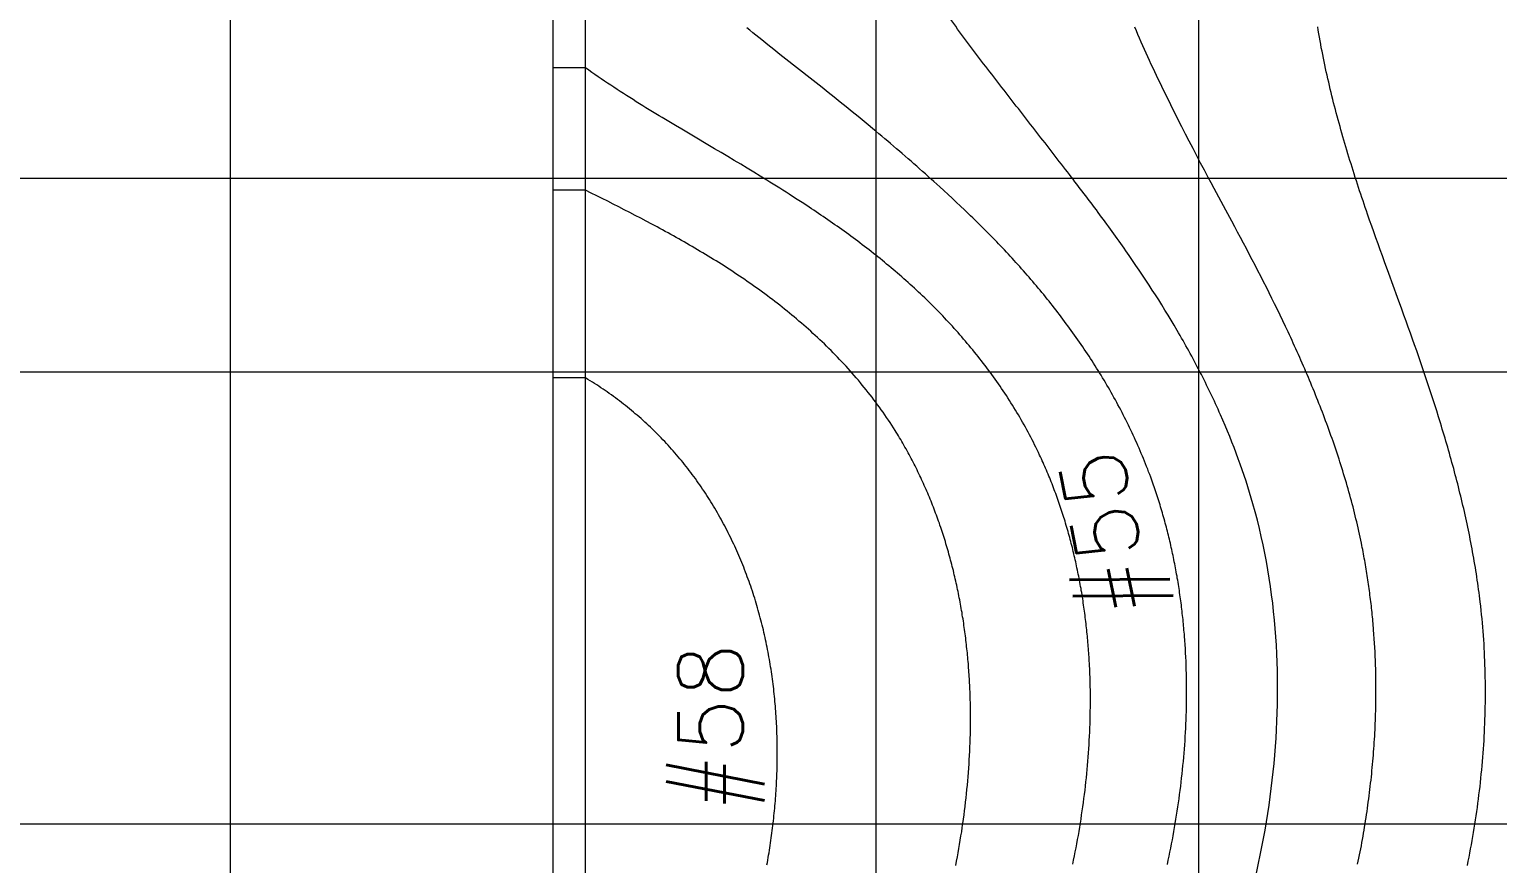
# Model space of a CAD drawing. Extents: x 11249 to 82946, y 15238 to 34763.
# Drawn here: x 57622 to 59896, y 27060 to 28352 of the extents above; entities that cross this region are included whole.
import ezdxf

# ---------------------------------------------------------------- set-up
doc = ezdxf.new("R2010")
doc.units = 0
doc.header["$LTSCALE"] = 250
doc.layers.add('00_Text', color=7, linetype='CONTINUOUS')
doc.layers.add('03_Lines_Frames1', color=7, linetype='CONTINUOUS', lineweight=15)
doc.layers.add('03_Lines_Grid', color=253, linetype='CONTINUOUS', lineweight=15)
doc.layers.add('Make2D$Annotation$S0CO1', color=1, linetype='CONTINUOUS', true_color=0xff0000)
doc.styles.add('ROMANS', font='romans', dxfattribs={"height": 100})

# ---------------------------------------------------------------- blocks, each defined once
blk = doc.blocks.new('*U5')
at = {"layer": '03_Lines_Grid'}
blk.add_line((0, -4367.6), (0, 3840), dxfattribs=at)
blk = doc.blocks.new('*U6')
at = {"layer": 'Make2D$Annotation$S0CO1', "color": 0, "linetype": 'ByBlock', "lineweight": -2, "transparency": 16777216}
for p in [(0, 0), (500, 0)]:
    blk.add_blockref('*U5', p, dxfattribs=at)
blk = doc.blocks.new('*U7')
at = {"layer": '03_Lines_Grid'}
blk.add_line((0, -4367.6), (0, 3840), dxfattribs=at)
blk = doc.blocks.new('*U8')
at = {"layer": 'Make2D$Annotation$S0CO1', "color": 0, "linetype": 'ByBlock', "lineweight": -2, "transparency": 16777216}
for p in [(0, 0), (500, 0), (1000, 0)]:
    blk.add_blockref('*U7', p, dxfattribs=at)

msp = doc.modelspace()

# ---------------------------------------------------------------- linework, layer by layer
at = {"layer": '03_Lines_Frames1', "color": 2}
for p, q in [((58483.8, 28102.6), (58483.8, 32708)), ((58483.8, 25636.9), (58483.8, 28102.6))]:
    msp.add_line(p, q, dxfattribs=at)
at = {"layer": '03_Lines_Frames1'}
for p, q in [((58483.8, 28102.6), (58433.8, 28102.6)), ((58483.8, 27811.9), (58433.8, 27811.9))]:
    msp.add_line(p, q, dxfattribs=at)
at = {"layer": '03_Lines_Frames1', "color": 2}
msp.add_lwpolyline([(59384.9, 27058.6), (59386.3, 27065), (59387.6, 27071.3), (59388.9, 27077.6), (59390.1, 27083.9), (59391.4, 27090.3), (59392.6, 27096.6), (59393.8, 27102.9), (59394.9, 27109.3), (59396, 27115.7), (59397.1, 27122), (59398.2, 27128.4), (59399.2, 27134.8), (59400.2, 27141.1), (59401.2, 27147.5), (59402.1, 27153.9), (59403, 27160.3), (59403.9, 27166.7), (59404.7, 27173.1), (59405.5, 27179.5), (59406.3, 27185.9), (59407, 27192.3), (59407.7, 27198.8), (59408.4, 27205.2), (59409, 27211.6), (59409.7, 27218), (59410.2, 27224.5), (59410.8, 27230.9), (59411.3, 27237.3), (59411.8, 27243.7), (59412.2, 27250.2), (59412.6, 27256.6), (59413, 27263.1), (59413.3, 27269.6), (59413.6, 27276), (59413.9, 27282.5), (59414.1, 27289), (59414.3, 27295.4), (59414.5, 27301.9), (59414.6, 27308.4), (59414.7, 27314.9), (59414.7, 27321.3), (59414.7, 27327.8), (59414.7, 27334.3), (59414.6, 27340.8), (59414.5, 27347.3), (59414.4, 27353.7), (59414.2, 27360.2), (59414, 27366.7), (59413.8, 27373.2), (59413.5, 27379.6), (59413.1, 27386.1), (59412.8, 27392.6), (59412.4, 27399), (59411.9, 27405.5), (59411.4, 27411.9), (59411.2, 27415.2), (59410.9, 27418.4), (59410.6, 27421.6), (59410.3, 27424.8), (59410, 27428.1), (59409.7, 27431.3), (59409.4, 27434.5), (59409.1, 27437.7), (59408.7, 27440.9), (59408.4, 27444.2), (59408, 27447.4), (59407.7, 27450.6), (59407.3, 27453.8), (59406.9, 27457), (59406.5, 27460.2), (59406.1, 27463.5), (59405.7, 27466.7), (59405.2, 27469.9), (59404.8, 27473.1), (59404.3, 27476.3), (59403.9, 27479.5), (59403.4, 27482.7), (59402.9, 27485.9), (59402.4, 27489.1), (59401.9, 27492.3), (59401.4, 27495.5), (59400.9, 27498.7), (59400.3, 27501.9), (59399.8, 27505.1), (59399.2, 27508.3), (59398.6, 27511.5), (59398, 27514.7), (59397.5, 27517.8), (59396.9, 27521), (59396.2, 27524.2), (59395.6, 27527.4), (59395, 27530.6), (59394.3, 27533.7), (59393.7, 27536.9), (59393, 27540.1), (59392.3, 27543.2), (59391.6, 27546.4), (59390.9, 27549.6), (59390.2, 27552.7), (59389.5, 27555.9), (59388.7, 27559), (59388, 27562.2), (59387.2, 27565.4), (59386.5, 27568.5), (59385.7, 27571.6), (59384.9, 27574.8), (59384.1, 27577.9), (59383.3, 27581.1), (59382.4, 27584.2), (59381.6, 27587.3), (59380.7, 27590.4), (59379.9, 27593.6), (59379, 27596.7), (59378.1, 27599.8), (59377.2, 27602.9), (59376.3, 27606), (59375.4, 27609.1), (59374.4, 27612.2), (59373.5, 27615.3), (59372.5, 27618.4), (59371.6, 27621.5), (59370.6, 27624.6), (59369.6, 27627.7), (59368.6, 27630.8), (59367.6, 27633.9), (59366.6, 27636.9), (59365.5, 27640), (59364.5, 27643.1), (59363.4, 27646.1), (59362.3, 27649.2), (59361.2, 27652.2), (59360.1, 27655.3), (59359, 27658.3), (59357.5, 27662.4), (59355.9, 27666.5), (59354.4, 27670.7), (59352.8, 27674.7), (59351.2, 27678.8), (59349.5, 27682.9), (59347.9, 27687), (59346.2, 27691), (59344.5, 27695.1), (59342.8, 27699.1), (59341, 27703.1), (59339.3, 27707.2), (59337.5, 27711.2), (59335.7, 27715.2), (59333.9, 27719.2), (59332, 27723.2), (59330.2, 27727.1), (59328.3, 27731.1), (59326.4, 27735.1), (59324.5, 27739), (59322.5, 27743), (59320.6, 27746.9), (59318.6, 27750.8), (59316.6, 27754.7), (59314.6, 27758.6), (59312.6, 27762.5), (59310.5, 27766.4), (59308.4, 27770.3), (59306.4, 27774.1), (59304.3, 27778), (59302.1, 27781.8), (59300, 27785.7), (59297.8, 27789.5), (59295.7, 27793.3), (59293.5, 27797.1), (59291.3, 27800.9), (59289, 27804.7), (59286.8, 27808.5), (59284.5, 27812.2), (59282.3, 27816), (59280, 27819.7), (59277.7, 27823.5), (59275.3, 27827.2), (59273, 27830.9), (59270.7, 27834.6), (59268.3, 27838.3), (59265.9, 27842), (59263.5, 27845.7), (59261.1, 27849.3), (59258.6, 27853), (59256.2, 27856.6), (59253.7, 27860.3), (59251.3, 27863.9), (59248.8, 27867.5), (59246.3, 27871.1), (59243.7, 27874.7), (59241.2, 27878.3), (59238.7, 27881.9), (59236.1, 27885.4), (59233.5, 27889), (59230.9, 27892.5), (59228.3, 27896), (59225.7, 27899.6), (59223.1, 27903.1), (59220.4, 27906.6), (59217.8, 27910.1), (59215.1, 27913.5), (59212.4, 27917), (59209.7, 27920.5), (59207, 27923.9), (59204.3, 27927.3), (59201.6, 27930.8), (59198.8, 27934.2), (59196.1, 27937.6), (59193.3, 27941), (59190.5, 27944.4), (59187.8, 27947.8), (59184.9, 27951.1), (59182.1, 27954.5), (59179.3, 27957.8), (59176.5, 27961.2), (59173.6, 27964.5), (59170.8, 27967.8), (59167.9, 27971.1), (59165, 27974.4), (59162.1, 27977.7), (59159.2, 27981), (59156.3, 27984.3), (59153.4, 27987.5), (59150.4, 27990.8), (59147.5, 27994), (59144.5, 27997.2), (59141.5, 28000.5), (59138.6, 28003.7), (59135.6, 28006.9), (59132.6, 28010.1), (59129.6, 28013.3), (59126.5, 28016.4), (59123.5, 28019.6), (59120.5, 28022.8), (59117.4, 28025.9), (59114.4, 28029.1), (59111.3, 28032.2), (59108.2, 28035.3), (59105.2, 28038.4), (59102.1, 28041.5), (59099, 28044.6), (59095.9, 28047.7), (59092.8, 28050.8), (59089.6, 28053.9), (59086.5, 28056.9), (59083.4, 28060), (59080.2, 28063.1), (59077, 28066.1), (59073.9, 28069.1), (59070.7, 28072.2), (59064.4, 28078.2), (59058, 28084.2), (59051.6, 28090.1), (59045.2, 28096.1), (59038.7, 28102), (59032.2, 28107.9), (59027.8, 28112), (59023.4, 28116), (59019, 28119.9), (59014.5, 28123.9), (59010.1, 28127.9), (59005.7, 28131.8), (59001.2, 28135.8), (58996.8, 28139.7), (58992.3, 28143.6), (58987.8, 28147.6), (58983.3, 28151.5), (58978.8, 28155.4), (58974.3, 28159.3), (58969.8, 28163.2), (58965.3, 28167), (58960.7, 28170.9), (58956.2, 28174.8), (58951.7, 28178.6), (58947.1, 28182.5), (58942.6, 28186.3), (58938, 28190.1), (58933.4, 28194), (58928.9, 28197.8), (58924.3, 28201.6), (58915.1, 28209.2), (58905.9, 28216.7), (58896.6, 28224.2), (58887.4, 28231.7), (58878.1, 28239.2), (58868.8, 28246.7), (58859.5, 28254.1), (58850.2, 28261.5), (58840.9, 28268.9), (58831.5, 28276.3), (58794.1, 28305.7), (58784.7, 28313.1), (58775.4, 28320.5), (58766.1, 28327.9), (58756.8, 28335.4), (58752.1, 28339.1), (58747.5, 28342.8), (58742.9, 28346.6), (58738.2, 28350.3), (58733.6, 28354.1)], dxfattribs=at)
at = {"layer": '03_Lines_Frames1'}
for points in [[(59679.6, 27058.9), (59680.6, 27063.7), (59681.6, 27068.4), (59682.5, 27073.2), (59683.5, 27078), (59684.4, 27082.8), (59685.3, 27087.6), (59686.2, 27092.4), (59687, 27097.2), (59687.9, 27102.1), (59688.7, 27106.9), (59689.5, 27111.7), (59690.3, 27116.5), (59691.1, 27121.3), (59691.9, 27126.2), (59692.6, 27131), (59693.4, 27135.8), (59694.1, 27140.6), (59694.8, 27145.5), (59695.5, 27150.3), (59696.1, 27155.2), (59696.8, 27160), (59697.4, 27164.8), (59698, 27169.7), (59698.6, 27174.5), (59699.2, 27179.4), (59699.7, 27184.3), (59700.3, 27189.1), (59700.8, 27194), (59701.3, 27198.8), (59701.8, 27203.7), (59702.3, 27208.5), (59702.7, 27213.4), (59703.2, 27218.3), (59703.6, 27223.2), (59704, 27228), (59704.3, 27232.9), (59704.7, 27237.8), (59705, 27242.6), (59705.4, 27247.5), (59705.7, 27252.4), (59706, 27257.3), (59706.2, 27262.1), (59706.5, 27267), (59706.7, 27271.9), (59706.9, 27276.8), (59707.1, 27281.7), (59707.3, 27286.6), (59707.4, 27291.4), (59707.6, 27296.3), (59707.7, 27301.2), (59707.8, 27306.1), (59707.9, 27311), (59707.9, 27315.9), (59708, 27320.7), (59708, 27325.6), (59708, 27330.5), (59708, 27335.4), (59707.9, 27340.3), (59707.8, 27347.1), (59707.7, 27353.9), (59707.5, 27360.7), (59707.3, 27367.5), (59707.1, 27374.2), (59706.8, 27381), (59706.5, 27387.8), (59706.1, 27394.6), (59705.7, 27401.4), (59705.3, 27408.1), (59704.8, 27414.9), (59704.3, 27421.7), (59704, 27425.1), (59703.8, 27428.4), (59703.5, 27431.8), (59703.2, 27435.2), (59702.9, 27438.6), (59702.5, 27442), (59702.2, 27445.3), (59701.9, 27448.7), (59701.5, 27452.1), (59701.1, 27455.5), (59700.8, 27458.8), (59700.4, 27462.2), (59700, 27465.6), (59699.6, 27469), (59699.2, 27472.3), (59698.7, 27475.7), (59698.3, 27479.1), (59697.9, 27482.4), (59697.4, 27485.8), (59696.9, 27489.1), (59696.5, 27492.5), (59696, 27495.9), (59695.5, 27499.2), (59695, 27502.6), (59694.5, 27505.9), (59693.9, 27509.3), (59693.4, 27512.6), (59692.8, 27516), (59692.3, 27519.3), (59691.7, 27522.7), (59691.1, 27526), (59690.5, 27529.4), (59689.9, 27532.7), (59689.3, 27536.1), (59688.7, 27539.4), (59688.1, 27542.7), (59687.4, 27546.1), (59686.8, 27549.4), (59686.1, 27552.7), (59685.4, 27556.1), (59684.5, 27560.8), (59683.5, 27565.5), (59682.4, 27570.2), (59681.4, 27574.9), (59680.3, 27579.6), (59679.3, 27584.3), (59678.2, 27589), (59677, 27593.7), (59675.9, 27598.4), (59674.7, 27603.1), (59673.6, 27607.7), (59672.4, 27612.4), (59671.1, 27617.1), (59669.9, 27621.7), (59668.6, 27626.4), (59667.4, 27631), (59666.1, 27635.7), (59664.8, 27640.3), (59663.4, 27645), (59662.1, 27649.6), (59660.7, 27654.2), (59659.3, 27658.8), (59657.9, 27663.5), (59656.5, 27668.1), (59655.1, 27672.7), (59653.6, 27677.3), (59652.2, 27681.9), (59650.7, 27686.4), (59649.2, 27691), (59647.7, 27695.6), (59646.2, 27700.2), (59644.6, 27704.7), (59643, 27709.3), (59641.5, 27713.8), (59639.9, 27718.4), (59638.3, 27722.9), (59636.7, 27727.5), (59635, 27732), (59633.4, 27736.5), (59631.7, 27741.1), (59630, 27745.6), (59628.3, 27750.1), (59626.6, 27754.6), (59624.9, 27759.1), (59623.2, 27763.6), (59621.4, 27768.1), (59619.7, 27772.6), (59617.9, 27777.1), (59616.1, 27781.5), (59614.3, 27786), (59612.5, 27790.5), (59610.7, 27794.9), (59608.8, 27799.4), (59607, 27803.8), (59605.1, 27808.3), (59603.3, 27812.7), (59601.4, 27817.2), (59599.5, 27821.6), (59597.6, 27826), (59595.7, 27830.4), (59593.7, 27834.9), (59591.8, 27839.3), (59589.8, 27843.7), (59587.9, 27848.1), (59585.9, 27852.5), (59583.9, 27856.9), (59581.9, 27861.3), (59579.9, 27865.6), (59577.9, 27870), (59575.9, 27874.4), (59573.9, 27878.7), (59571.9, 27883.1), (59567.8, 27891.8), (59563.6, 27900.5), (59559.5, 27909.2), (59555.3, 27917.8), (59551, 27926.5), (59546.8, 27935.1), (59542.5, 27943.7), (59538.2, 27952.3), (59533.8, 27960.9), (59529.4, 27969.5), (59525, 27978), (59520.6, 27986.6), (59516.2, 27995.1), (59511.7, 28003.7), (59507.2, 28012.2), (59502.8, 28020.7), (59498.2, 28029.2), (59493.7, 28037.7), (59489.2, 28046.2), (59484.7, 28054.7), (59475.6, 28071.6), (59457.3, 28105.5), (59452.8, 28114), (59448.3, 28122.5), (59442.3, 28133.6), (59436.4, 28144.8), (59430.5, 28156), (59424.6, 28167.2), (59418.8, 28178.5), (59413, 28189.7), (59407.2, 28201), (59404.4, 28206.6), (59401.5, 28212.2), (59398.7, 28217.8), (59395.8, 28223.5), (59393, 28229.1), (59390.2, 28234.8), (59387.4, 28240.5), (59384.6, 28246.1), (59381.8, 28251.8), (59379, 28257.5), (59376.2, 28263.2), (59373.5, 28268.9), (59370.8, 28274.7), (59368, 28280.4), (59365.3, 28286.1), (59362.7, 28291.8), (59360, 28297.5), (59357.4, 28303.3), (59354.7, 28309), (59352.1, 28314.7), (59349.5, 28320.5), (59346.9, 28326.3), (59344.4, 28332.1), (59341.8, 28337.9), (59339.3, 28343.7), (59336.8, 28349.5), (59334.3, 28355.4)], [(59849.5, 27057), (59850.8, 27063.4), (59852.1, 27069.8), (59853.3, 27076.2), (59854.5, 27082.6), (59855.7, 27089), (59856.9, 27095.4), (59858, 27101.8), (59859.1, 27108.2), (59860.1, 27114.6), (59861.2, 27121.1), (59862.2, 27127.5), (59863.1, 27133.9), (59864.1, 27140.4), (59865, 27146.8), (59865.9, 27153.3), (59866.7, 27159.7), (59867.5, 27166.2), (59868.3, 27172.6), (59869.1, 27179.1), (59869.8, 27185.6), (59870.5, 27192.1), (59871.1, 27198.5), (59871.8, 27205), (59872.4, 27211.5), (59872.9, 27218), (59873.5, 27224.5), (59874, 27231), (59874.4, 27237.4), (59874.9, 27243.9), (59875.3, 27250.4), (59875.6, 27256.9), (59876, 27263.4), (59876.3, 27270), (59876.6, 27276.5), (59876.8, 27283), (59877, 27289.5), (59877.2, 27296), (59877.3, 27302.5), (59877.4, 27309), (59877.5, 27315.5), (59877.5, 27322), (59877.5, 27328.5), (59877.5, 27335.1), (59877.4, 27341.6), (59877.3, 27348.1), (59877.2, 27354.6), (59877, 27361.1), (59876.8, 27367.6), (59876.6, 27374.1), (59876.3, 27380.6), (59876, 27387.1), (59875.6, 27393.6), (59875.3, 27400.1), (59874.8, 27406.6), (59874.4, 27413.1), (59873.9, 27419.6), (59873.4, 27426.1), (59872.8, 27432.6), (59872.2, 27439), (59871.6, 27445.5), (59870.9, 27452), (59870.2, 27458.5), (59869.4, 27465), (59868.9, 27469.8), (59868.3, 27474.7), (59867.6, 27479.6), (59867, 27484.4), (59866.3, 27489.3), (59865.6, 27494.1), (59864.9, 27499), (59864.2, 27503.8), (59863.5, 27508.7), (59862.7, 27513.5), (59861.9, 27518.4), (59861.1, 27523.2), (59860.3, 27528), (59859.5, 27532.9), (59858.6, 27537.7), (59857.7, 27542.5), (59856.9, 27547.4), (59856, 27552.2), (59855, 27557), (59854.1, 27561.8), (59853.1, 27566.6), (59852.2, 27571.4), (59851.2, 27576.2), (59850.2, 27581), (59849.2, 27585.8), (59848.1, 27590.6), (59847.1, 27595.4), (59846, 27600.2), (59844.9, 27605), (59843.8, 27609.7), (59842.7, 27614.5), (59841.6, 27619.3), (59840.4, 27624.1), (59839.3, 27628.8), (59838.1, 27633.6), (59836.9, 27638.3), (59835.8, 27643.1), (59834.5, 27647.8), (59833.3, 27652.6), (59832.1, 27657.3), (59830.8, 27662.1), (59829.6, 27666.8), (59828.3, 27671.5), (59827, 27676.3), (59825.7, 27681), (59824.4, 27685.7), (59823.1, 27690.5), (59821.8, 27695.2), (59820.4, 27699.9), (59819.1, 27704.6), (59817.7, 27709.3), (59816.3, 27714), (59815, 27718.7), (59813.6, 27723.4), (59812.2, 27728.1), (59810.7, 27732.8), (59809.3, 27737.5), (59807.9, 27742.2), (59805, 27751.5), (59802.1, 27760.9), (59799.1, 27770.2), (59796.1, 27779.6), (59793, 27788.9), (59790, 27798.2), (59786.9, 27807.5), (59783.8, 27816.7), (59780.6, 27826), (59777.5, 27835.3), (59774.3, 27844.5), (59771, 27853.8), (59767.8, 27863), (59764.5, 27872.2), (59761.3, 27881.5), (59758, 27890.7), (59754.7, 27899.9), (59751.3, 27909.1), (59748, 27918.3), (59741.3, 27936.7), (59727.9, 27973.5), (59721.2, 27991.9), (59717.9, 28001.1), (59714.5, 28010.3), (59711.2, 28019.5), (59707.9, 28028.8), (59704.6, 28038), (59701.4, 28047.2), (59698.1, 28056.4), (59694.9, 28065.7), (59693.1, 28070.8), (59691.4, 28076), (59689.6, 28081.1), (59687.9, 28086.3), (59686.1, 28091.4), (59684.4, 28096.6), (59682.7, 28101.8), (59681, 28107), (59679.3, 28112.2), (59677.6, 28117.4), (59675.9, 28122.6), (59674.2, 28127.8), (59672.6, 28133.1), (59670.9, 28138.3), (59669.3, 28143.5), (59667.7, 28148.8), (59666.1, 28154), (59664.5, 28159.2), (59662.9, 28164.5), (59661.3, 28169.7), (59659.8, 28175), (59658.3, 28180.2), (59656.7, 28185.5), (59655.2, 28190.8), (59653.7, 28196), (59652.3, 28201.3), (59650.8, 28206.5), (59649.4, 28211.8), (59647.9, 28217.1), (59646.5, 28222.3), (59645.2, 28227.6), (59643.8, 28232.8), (59642.4, 28238.1), (59641.1, 28243.4), (59639.8, 28248.7), (59638.5, 28254), (59637.2, 28259.3), (59635.9, 28264.6), (59634.7, 28270), (59633.4, 28275.3), (59632.2, 28280.6), (59631, 28286), (59629.9, 28291.3), (59628.7, 28296.7), (59627.6, 28302), (59626.5, 28307.4), (59625.4, 28312.7), (59624.4, 28318.1), (59623.3, 28323.4), (59622.3, 28328.8), (59621.3, 28334.2), (59620.4, 28339.6), (59619.4, 28345), (59618.5, 28350.3), (59617.7, 28355.7)], [(59238.4, 27059.1), (59239.7, 27065.4), (59241, 27071.7), (59242.3, 27078), (59243.5, 27084.4), (59244.7, 27090.7), (59245.8, 27097), (59247, 27103.4), (59248.1, 27109.7), (59249.1, 27116.1), (59250.2, 27122.4), (59251.2, 27128.8), (59252.1, 27135.2), (59253.1, 27141.6), (59254, 27148), (59254.9, 27154.3), (59255.7, 27160.7), (59256.5, 27167.1), (59257.3, 27173.5), (59258, 27179.9), (59258.7, 27186.4), (59259.4, 27192.8), (59260.1, 27199.2), (59260.7, 27205.6), (59261.3, 27212), (59261.8, 27218.5), (59262.3, 27224.9), (59262.8, 27231.3), (59263.2, 27237.8), (59263.6, 27244.2), (59264, 27250.6), (59264.3, 27257.1), (59264.6, 27263.5), (59264.9, 27269.9), (59265.1, 27276.4), (59265.3, 27282.8), (59265.4, 27289.3), (59265.5, 27295.7), (59265.6, 27302.2), (59265.7, 27308.7), (59265.7, 27315.1), (59265.6, 27321.6), (59265.6, 27328.1), (59265.4, 27334.6), (59265.3, 27341), (59265.1, 27347.5), (59264.9, 27354), (59264.6, 27360.4), (59264.3, 27366.9), (59264.1, 27370.2), (59263.9, 27373.4), (59263.7, 27376.6), (59263.5, 27379.8), (59263.3, 27383.1), (59263.1, 27386.3), (59262.9, 27389.5), (59262.6, 27392.8), (59262.4, 27396), (59262.1, 27399.2), (59261.9, 27402.5), (59261.6, 27405.7), (59261.3, 27408.9), (59261, 27412.1), (59260.7, 27415.4), (59260.3, 27418.6), (59260, 27421.8), (59259.7, 27425), (59259.3, 27428.2), (59258.9, 27431.4), (59258.6, 27434.7), (59258.2, 27437.9), (59257.8, 27441.1), (59257.4, 27444.3), (59257, 27447.5), (59256.5, 27450.7), (59256.1, 27453.9), (59255.6, 27457.1), (59255.2, 27460.3), (59254.7, 27463.5), (59254.2, 27466.7), (59253.7, 27469.9), (59253.2, 27473.1), (59252.7, 27476.3), (59252.2, 27479.5), (59251.6, 27482.7), (59251.1, 27485.9), (59250.5, 27489.1), (59249.9, 27492.3), (59249.4, 27495.5), (59248.8, 27498.6), (59248.1, 27501.8), (59247.5, 27505), (59246.9, 27508.2), (59246.3, 27511.4), (59245.6, 27514.5), (59244.9, 27517.7), (59244.3, 27520.9), (59243.6, 27524), (59242.9, 27527.2), (59242.2, 27530.4), (59241.4, 27533.5), (59240.7, 27536.7), (59240, 27539.8), (59239.2, 27543), (59238.4, 27546.1), (59237.7, 27549.3), (59236.9, 27552.4), (59236.1, 27555.5), (59235.2, 27558.7), (59234.4, 27561.8), (59233.6, 27564.9), (59232.7, 27568.1), (59231.9, 27571.2), (59231, 27574.3), (59230.1, 27577.4), (59229.2, 27580.5), (59228.3, 27583.6), (59227.3, 27586.8), (59226.4, 27589.9), (59225.5, 27593), (59224.5, 27596), (59223.5, 27599.1), (59222.5, 27602.2), (59221.5, 27605.3), (59220.5, 27608.4), (59219.5, 27611.5), (59218.5, 27614.5), (59217.4, 27617.6), (59216.3, 27620.7), (59215.3, 27623.7), (59214.2, 27626.8), (59213.1, 27629.8), (59212, 27632.9), (59210.8, 27635.9), (59209.7, 27638.9), (59208.6, 27642), (59207.4, 27645), (59206.2, 27648), (59205, 27651), (59203.8, 27654), (59202.6, 27657), (59201.4, 27660), (59200.1, 27663), (59198.9, 27666), (59197.6, 27669), (59196.3, 27672), (59195, 27674.9), (59193.7, 27677.9), (59192.4, 27680.9), (59191.1, 27683.8), (59189.7, 27686.8), (59188.4, 27689.7), (59187, 27692.6), (59185.1, 27696.6), (59183.2, 27700.6), (59181.3, 27704.5), (59179.3, 27708.5), (59177.4, 27712.4), (59175.4, 27716.3), (59173.3, 27720.2), (59171.3, 27724.1), (59169.2, 27728), (59167.1, 27731.8), (59165, 27735.7), (59162.9, 27739.5), (59160.7, 27743.3), (59158.5, 27747.2), (59156.3, 27751), (59154.1, 27754.7), (59151.8, 27758.5), (59149.5, 27762.3), (59147.3, 27766), (59144.9, 27769.8), (59142.6, 27773.5), (59140.2, 27777.2), (59137.9, 27780.9), (59135.5, 27784.6), (59133.1, 27788.2), (59130.6, 27791.9), (59128.2, 27795.5), (59125.7, 27799.2), (59123.2, 27802.8), (59120.7, 27806.4), (59118.1, 27810), (59115.6, 27813.5), (59113, 27817.1), (59110.4, 27820.7), (59107.8, 27824.2), (59105.2, 27827.7), (59102.5, 27831.2), (59099.8, 27834.7), (59097.2, 27838.2), (59094.5, 27841.6), (59091.7, 27845.1), (59089, 27848.5), (59086.2, 27851.9), (59083.5, 27855.4), (59080.7, 27858.7), (59077.9, 27862.1), (59075, 27865.5), (59072.2, 27868.8), (59069.3, 27872.2), (59066.5, 27875.5), (59063.6, 27878.8), (59060.7, 27882.1), (59057.8, 27885.4), (59054.8, 27888.6), (59051.9, 27891.9), (59048.9, 27895.1), (59045.9, 27898.4), (59042.9, 27901.6), (59039.9, 27904.8), (59036.9, 27907.9), (59033.8, 27911.1), (59030.8, 27914.3), (59027.7, 27917.4), (59024.6, 27920.5), (59021.5, 27923.6), (59018.4, 27926.7), (59015.2, 27929.8), (59012.1, 27932.9), (59009, 27935.9), (59005.8, 27939), (59002.6, 27942), (58999.4, 27945), (58996.2, 27948), (58993, 27950.9), (58989.8, 27953.9), (58986.5, 27956.8), (58983.3, 27959.8), (58980, 27962.7), (58976.8, 27965.6), (58973.5, 27968.5), (58970.2, 27971.4), (58966.9, 27974.2), (58963.5, 27977.1), (58960.2, 27979.9), (58956.9, 27982.7), (58953.5, 27985.6), (58950.1, 27988.4), (58946.8, 27991.1), (58943.4, 27993.9), (58940, 27996.7), (58936.5, 27999.4), (58933.1, 28002.2), (58929.7, 28004.9), (58926.2, 28007.6), (58922.8, 28010.3), (58919.3, 28013), (58915.8, 28015.7), (58912.3, 28018.3), (58908.8, 28021), (58905.3, 28023.6), (58901.8, 28026.2), (58898.3, 28028.8), (58894.8, 28031.4), (58891.3, 28034), (58887.7, 28036.6), (58884.2, 28039.2), (58880.6, 28041.7), (58877.1, 28044.3), (58873.5, 28046.8), (58869.9, 28049.3), (58866.3, 28051.8), (58862.7, 28054.3), (58859.1, 28056.8), (58855.5, 28059.3), (58851.9, 28061.8), (58848.2, 28064.2), (58844.6, 28066.7), (58841, 28069.1), (58837.3, 28071.6), (58833.7, 28074), (58826.4, 28078.8), (58819, 28083.6), (58811.7, 28088.4), (58804.3, 28093.1), (58799.3, 28096.3), (58794.3, 28099.5), (58789.3, 28102.6), (58784.4, 28105.8), (58779.4, 28108.9), (58774.4, 28112), (58769.4, 28115.1), (58764.4, 28118.2), (58759.4, 28121.3), (58754.4, 28124.4), (58744.4, 28130.5), (58734.3, 28136.7), (58724.1, 28142.8), (58714, 28148.9), (58703.9, 28154.9), (58693.8, 28160.9), (58683.6, 28167), (58643.1, 28191), (58632.9, 28197), (58622.8, 28203), (58612.6, 28209), (58602.5, 28215.1), (58597.5, 28218.1), (58592.4, 28221.2), (58587.4, 28224.3), (58582.4, 28227.3), (58577.3, 28230.4), (58572.3, 28233.5), (58567.3, 28236.6), (58562.3, 28239.8), (58557.3, 28242.9), (58552.3, 28246.1), (58547.3, 28249.2), (58542.4, 28252.4), (58537.4, 28255.6), (58532.5, 28258.8), (58527.6, 28262), (58522.7, 28265.3), (58517.8, 28268.6), (58512.9, 28271.8), (58508, 28275.2), (58503.2, 28278.5), (58498.3, 28281.8), (58493.5, 28285.2), (58488.6, 28288.6), (58483.8, 28292.1), (58433.8, 28292.1)], [(59057.2, 27057.1), (59058.4, 27063.6), (59059.6, 27070.1), (59060.8, 27076.5), (59062, 27083), (59063.1, 27089.6), (59064.2, 27096.1), (59065.2, 27102.6), (59066.3, 27109.1), (59067.2, 27115.6), (59068.2, 27122.1), (59069.1, 27128.7), (59070, 27135.2), (59070.8, 27141.8), (59071.6, 27148.3), (59072.4, 27154.9), (59073.2, 27161.5), (59073.9, 27168), (59074.5, 27174.6), (59075.1, 27181.2), (59075.7, 27187.8), (59076.3, 27194.3), (59076.8, 27200.9), (59077.3, 27207.5), (59077.7, 27214.1), (59078.1, 27220.7), (59078.5, 27227.3), (59078.8, 27233.9), (59079.1, 27240.5), (59079.3, 27247.1), (59079.6, 27253.7), (59079.7, 27260.3), (59079.9, 27266.9), (59079.9, 27270.2), (59079.9, 27273.5), (59080, 27276.8), (59080, 27280.1), (59080, 27283.4), (59080, 27286.7), (59080, 27290), (59080, 27293.3), (59079.9, 27296.6), (59079.9, 27299.9), (59079.8, 27303.2), (59079.8, 27306.5), (59079.7, 27309.8), (59079.6, 27313.1), (59079.5, 27316.4), (59079.4, 27319.7), (59079.3, 27323), (59079.2, 27326.3), (59079.1, 27329.7), (59078.9, 27333), (59078.7, 27336.3), (59078.6, 27339.6), (59078.4, 27342.9), (59078.2, 27346.2), (59078, 27349.5), (59077.8, 27352.9), (59077.6, 27356.2), (59077.3, 27359.5), (59077.1, 27362.8), (59076.8, 27366.1), (59076.6, 27369.4), (59076.3, 27372.7), (59076, 27376), (59075.7, 27379.3), (59075.4, 27382.6), (59075.1, 27386), (59074.7, 27389.3), (59074.4, 27392.6), (59074, 27395.9), (59073.7, 27399.2), (59073.3, 27402.5), (59072.9, 27405.8), (59072.5, 27409.1), (59072.1, 27412.4), (59071.7, 27415.6), (59071.2, 27418.9), (59070.8, 27422.2), (59070.3, 27425.5), (59069.8, 27428.8), (59069.4, 27432.1), (59068.9, 27435.4), (59068.4, 27438.7), (59067.8, 27441.9), (59067.3, 27445.2), (59066.8, 27448.5), (59066.2, 27451.8), (59065.6, 27455), (59065.1, 27458.3), (59064.5, 27461.6), (59063.9, 27464.9), (59063.2, 27468.1), (59062.6, 27471.4), (59062, 27474.6), (59061.3, 27477.9), (59060.7, 27481.1), (59060, 27484.4), (59059.3, 27487.6), (59058.6, 27490.9), (59057.9, 27494.1), (59057.2, 27497.4), (59056.4, 27500.6), (59055.7, 27503.9), (59054.9, 27507.1), (59054.1, 27510.3), (59053.4, 27513.5), (59052.6, 27516.8), (59051.7, 27520), (59050.9, 27523.2), (59050.1, 27526.4), (59049.2, 27529.6), (59048.4, 27532.8), (59047.5, 27536), (59046.6, 27539.2), (59045.7, 27542.4), (59044.8, 27545.6), (59043.8, 27548.8), (59042.9, 27552), (59041.9, 27555.2), (59041, 27558.4), (59040, 27561.5), (59039, 27564.7), (59038, 27567.9), (59037, 27571.1), (59035.9, 27574.2), (59034.9, 27577.4), (59033.8, 27580.5), (59032.7, 27583.7), (59031.7, 27586.8), (59030.6, 27589.9), (59029.4, 27593.1), (59028.3, 27596.2), (59027.2, 27599.3), (59026, 27602.4), (59024.8, 27605.6), (59023.7, 27608.7), (59022.5, 27611.8), (59021.3, 27614.9), (59020, 27618), (59018.8, 27621), (59017.6, 27624.1), (59016.3, 27627.2), (59015, 27630.3), (59013.7, 27633.3), (59012.4, 27636.4), (59011.1, 27639.4), (59009.8, 27642.5), (59008.4, 27645.5), (59007, 27648.6), (59005.7, 27651.6), (59004.3, 27654.6), (59002.9, 27657.6), (59001.5, 27660.6), (59000, 27663.6), (58998.6, 27666.6), (58997.1, 27669.6), (58995.6, 27672.6), (58994.2, 27675.6), (58992.7, 27678.5), (58991.1, 27681.5), (58989.6, 27684.5), (58988.1, 27687.4), (58986.5, 27690.3), (58984.9, 27693.3), (58983.3, 27696.2), (58981.7, 27699.1), (58980.1, 27702), (58978.5, 27704.9), (58976.9, 27707.8), (58975.2, 27710.7), (58973.5, 27713.5), (58971.8, 27716.4), (58970.1, 27719.3), (58968.4, 27722.1), (58966.7, 27725), (58964.9, 27727.8), (58963.2, 27730.6), (58960.6, 27734.7), (58958, 27738.8), (58955.3, 27742.8), (58952.7, 27746.8), (58950, 27750.8), (58947.2, 27754.8), (58944.5, 27758.7), (58941.7, 27762.7), (58938.9, 27766.6), (58936.1, 27770.5), (58933.2, 27774.4), (58930.3, 27778.2), (58927.4, 27782), (58924.5, 27785.9), (58921.5, 27789.6), (58918.5, 27793.4), (58915.5, 27797.2), (58912.4, 27800.9), (58909.4, 27804.6), (58906.3, 27808.3), (58903.1, 27812), (58900, 27815.6), (58896.8, 27819.2), (58893.6, 27822.9), (58890.4, 27826.4), (58887.2, 27830), (58883.9, 27833.6), (58880.6, 27837.1), (58877.3, 27840.6), (58874, 27844.1), (58870.6, 27847.5), (58867.2, 27851), (58863.9, 27854.4), (58860.4, 27857.8), (58857, 27861.2), (58853.6, 27864.6), (58850.1, 27867.9), (58846.6, 27871.2), (58843.1, 27874.5), (58839.6, 27877.8), (58836, 27881), (58832.4, 27884.3), (58828.9, 27887.5), (58825.2, 27890.7), (58821.6, 27893.9), (58818, 27897), (58814.3, 27900.1), (58810.7, 27903.3), (58807, 27906.4), (58803.3, 27909.4), (58799.5, 27912.5), (58795.8, 27915.5), (58792, 27918.5), (58788.3, 27921.5), (58784.5, 27924.5), (58780.7, 27927.5), (58776.9, 27930.4), (58773.1, 27933.3), (58769.2, 27936.2), (58765.4, 27939.1), (58761.5, 27942), (58757.6, 27944.9), (58753.7, 27947.7), (58749.8, 27950.5), (58745.9, 27953.3), (58742, 27956.1), (58738.1, 27958.8), (58734.1, 27961.5), (58730.2, 27964.2), (58726.2, 27966.9), (58722.2, 27969.6), (58718.2, 27972.3), (58714.3, 27974.9), (58710.2, 27977.6), (58706.2, 27980.2), (58702.2, 27982.8), (58698.2, 27985.4), (58694.1, 27988), (58690.1, 27990.5), (58686, 27993.1), (58681.9, 27995.6), (58677.9, 27998.1), (58673.8, 28000.6), (58669.7, 28003.1), (58665.6, 28005.6), (58661.4, 28008), (58657.3, 28010.5), (58653.2, 28012.9), (58649.1, 28015.3), (58644.9, 28017.7), (58640.8, 28020.1), (58636.6, 28022.5), (58632.4, 28024.9), (58628.3, 28027.3), (58624.1, 28029.6), (58619.9, 28032), (58615.7, 28034.3), (58611.5, 28036.6), (58607.3, 28038.9), (58603.1, 28041.2), (58598.9, 28043.5), (58594.7, 28045.8), (58586.3, 28050.3), (58577.8, 28054.8), (58569.3, 28059.3), (58560.8, 28063.7), (58552.3, 28068.1), (58543.8, 28072.5), (58535.2, 28076.9), (58526.7, 28081.2), (58518.1, 28085.5), (58509.6, 28089.8), (58501, 28094.1), (58492.4, 28098.3), (58483.8, 28102.6)], [(58764.7, 27057.7), (58765.4, 27061.5), (58766, 27065.3), (58766.7, 27069.1), (58767.3, 27072.9), (58768, 27076.7), (58768.6, 27080.5), (58769.2, 27084.3), (58769.7, 27088.1), (58770.3, 27091.9), (58770.9, 27095.7), (58771.4, 27099.5), (58771.9, 27103.4), (58772.4, 27107.2), (58772.9, 27111), (58773.4, 27114.8), (58773.9, 27118.7), (58774.3, 27122.5), (58774.8, 27126.3), (58775.2, 27130.1), (58775.6, 27134), (58776, 27137.8), (58776.4, 27141.6), (58776.7, 27145.5), (58777.1, 27149.3), (58777.4, 27153.1), (58777.7, 27157), (58778, 27160.8), (58778.3, 27164.7), (58778.6, 27168.5), (58778.8, 27172.4), (58779, 27176.2), (58779.3, 27180.1), (58779.5, 27183.9), (58779.7, 27187.8), (58779.8, 27191.6), (58780, 27195.5), (58780.1, 27199.3), (58780.3, 27203.2), (58780.4, 27207), (58780.5, 27210.9), (58780.6, 27214.8), (58780.6, 27218.6), (58780.7, 27222.5), (58780.7, 27226.3), (58780.7, 27230.2), (58780.7, 27234), (58780.7, 27237.9), (58780.6, 27241.8), (58780.6, 27245.6), (58780.5, 27249.5), (58780.4, 27253.3), (58780.3, 27257.2), (58780.2, 27261), (58780.1, 27264.9), (58779.9, 27268.7), (58779.8, 27272.6), (58779.6, 27276.4), (58779.4, 27280.3), (58779.1, 27284.1), (58778.9, 27288), (58778.7, 27291.8), (58778.4, 27295.7), (58778.1, 27299.5), (58777.8, 27303.4), (58777.5, 27307.2), (58777.1, 27311.1), (58776.8, 27314.9), (58776.4, 27318.8), (58776, 27322.6), (58775.6, 27326.4), (58775.1, 27330.3), (58774.7, 27334.1), (58774.2, 27337.9), (58773.7, 27341.7), (58773.2, 27345.6), (58772.7, 27349.4), (58772.2, 27353.2), (58771.6, 27357), (58771, 27360.8), (58770.4, 27364.7), (58769.8, 27368.5), (58769.2, 27372.3), (58768.5, 27376.1), (58767.8, 27379.9), (58767.2, 27383.7), (58766.4, 27387.5), (58765.7, 27391.2), (58765, 27395), (58764.2, 27398.8), (58763.4, 27402.6), (58762.6, 27406.4), (58761.8, 27410.2), (58760.9, 27414.1), (58760, 27417.9), (58759.1, 27421.7), (58758.2, 27425.5), (58757.3, 27429.3), (58756.3, 27433.1), (58755.4, 27436.9), (58754.4, 27440.7), (58753.3, 27444.5), (58752.3, 27448.2), (58751.3, 27452), (58750.2, 27455.8), (58749.1, 27459.5), (58748, 27463.3), (58746.8, 27467), (58745.7, 27470.8), (58744.5, 27474.5), (58743.3, 27478.2), (58742.1, 27481.9), (58740.8, 27485.7), (58739.6, 27489.4), (58738.3, 27493.1), (58737, 27496.8), (58735.6, 27500.4), (58734.3, 27504.1), (58732.9, 27507.8), (58731.5, 27511.4), (58730.1, 27515.1), (58728.7, 27518.7), (58727.2, 27522.4), (58725.8, 27526), (58724.3, 27529.6), (58722.7, 27533.3), (58721.2, 27536.9), (58719.6, 27540.5), (58718.1, 27544), (58716.5, 27547.6), (58714.8, 27551.2), (58713.2, 27554.7), (58711.5, 27558.3), (58709.8, 27561.8), (58708.1, 27565.3), (58706.4, 27568.8), (58704.6, 27572.3), (58702.9, 27575.8), (58701.1, 27579.3), (58699.2, 27582.8), (58697.4, 27586.2), (58695.5, 27589.7), (58693.7, 27593.1), (58691.8, 27596.5), (58689.8, 27599.9), (58687.9, 27603.3), (58685.9, 27606.7), (58683.9, 27610.1), (58681.9, 27613.5), (58679.9, 27616.8), (58677.8, 27620.1), (58675.8, 27623.5), (58673.7, 27626.8), (58671.5, 27630.1), (58669.4, 27633.4), (58667.2, 27636.6), (58665, 27639.9), (58662.8, 27643.1), (58660.6, 27646.4), (58658.3, 27649.6), (58656.1, 27652.8), (58653.8, 27656), (58651.5, 27659.1), (58649.1, 27662.3), (58646.8, 27665.4), (58644.4, 27668.5), (58642, 27671.7), (58639.6, 27674.7), (58637.1, 27677.8), (58634.7, 27680.9), (58632.2, 27683.9), (58629.7, 27686.9), (58627.2, 27690), (58624.6, 27692.9), (58622.1, 27695.9), (58619.5, 27698.9), (58616.9, 27701.8), (58614.3, 27704.7), (58611.6, 27707.6), (58609, 27710.5), (58606.3, 27713.4), (58603.6, 27716.2), (58600.9, 27719.1), (58598.1, 27721.9), (58595.4, 27724.7), (58592.6, 27727.4), (58589.8, 27730.2), (58587, 27732.9), (58584.1, 27735.6), (58581.3, 27738.3), (58578.4, 27741), (58575.5, 27743.7), (58572.6, 27746.3), (58569.7, 27748.9), (58566.7, 27751.5), (58563.8, 27754.1), (58560.8, 27756.6), (58557.8, 27759.2), (58554.8, 27761.7), (58551.7, 27764.2), (58548.7, 27766.6), (58545.6, 27769.1), (58542.5, 27771.5), (58539.4, 27773.9), (58536.3, 27776.3), (58533.2, 27778.7), (58530, 27781), (58526.9, 27783.3), (58523.7, 27785.6), (58520.5, 27787.9), (58517.3, 27790.2), (58514.1, 27792.4), (58510.8, 27794.6), (58507.6, 27796.8), (58504.3, 27799), (58501, 27801.1), (58497.7, 27803.3), (58494.4, 27805.4), (58491.1, 27807.4), (58487.5, 27809.7), (58483.8, 27811.9)]]:
    msp.add_lwpolyline(points, dxfattribs=at)
msp.add_open_spline([(58513.5, 25706.9), (58526, 25715.5), (58537.8, 25724.5), (58561.3, 25743.4), (58573, 25753.4), (58590, 25768.2), (58595.6, 25773.2), (58606.9, 25783.2), (58612.6, 25788.2), (58623.8, 25798.2), (58629.5, 25803.2), (58640.7, 25813.2), (58646.4, 25818.2), (58663.3, 25833.3), (58674.6, 25843.2), (58697.2, 25863.2), (58708.5, 25873.1), (58742.5, 25903), (58765.1, 25922.9), (58798.9, 25953), (58810.1, 25963.1), (58832.5, 25983.3), (58843.7, 25993.4), (58877.1, 26024), (58899.1, 26044.5), (58964.5, 26107.3), (59006.8, 26149.9), (59089.2, 26238.8), (59128.8, 26284.5), (59204.3, 26379.3), (59240.2, 26428.2), (59307.4, 26529.1), (59338.7, 26581.1), (59396, 26687.9), (59422, 26742.8), (59444.9, 26798.9), (59471.2, 26863.3), (59493.5, 26929.5), (59528.7, 27064.1), (59541.5, 27132.8), (59556.1, 27271.3), (59557.8, 27341.4), (59548, 27480.6), (59536.5, 27549.8), (59517.4, 27617), (59504, 27664.1), (59487, 27710.2), (59457.2, 27777.4), (59446.6, 27799.5), (59424.2, 27843), (59412.3, 27864.5), (59375.3, 27928), (59348.7, 27968.8), (59306.5, 28029), (59292.3, 28048.7), (59270.3, 28078.2), (59263, 28087.9), (59248.2, 28107.4), (59240.7, 28117.1), (59233.3, 28126.8), (59224.9, 28137.7), (59216.5, 28148.6), (59199.6, 28170.4), (59191.1, 28181.3), (59174.2, 28203.1), (59165.7, 28214), (59148.8, 28235.8), (59140.3, 28246.7), (59123.4, 28268.5), (59115, 28279.4), (59098.2, 28301.3), (59089.9, 28312.3), (59065.2, 28345.1), (59048.6, 28367.8), (59017.1, 28413.2), (59001.5, 28437), (58980.4, 28473.3), (58973.7, 28485.6), (58961.2, 28510.8), (58955.4, 28523.6), (58939.7, 28563.1), (58931.9, 28590), (58922.9, 28646.3), (58921.8, 28674.3), (58925.9, 28730.5), (58930.9, 28757.9), (58944.9, 28811.6), (58954, 28838), (58974.7, 28889.3), (58986.5, 28914.5), (59011.7, 28963.6), (59025.3, 28987.9), (59067.5, 29058.4), (59098.8, 29104.7), (59162.7, 29193.4), (59196.7, 29237.4), (59231, 29280), (59274.4, 29333.9), (59320, 29387.6), (59411.5, 29491.7), (59458.7, 29543.7), (59600, 29695.5), (59699, 29797.1), (59821, 29919.4), (59845.6, 29944), (59895, 29993.1), (59919.8, 30017.5), (59994.2, 30090.7), (60044, 30139.4), (60143.8, 30236.4), (60193.8, 30284.9), (60293.9, 30381.7), (60344, 30430), (60444, 30526.9), (60493.9, 30575.3), (60593.6, 30672.5), (60643.3, 30721.3), (60791.9, 30868), (60890.1, 30966.8), (61083.8, 31167.1), (61178.9, 31268.4), (61365.6, 31475.8), (61456.1, 31580.7), (61544.6, 31688.7), (61647.3, 31814), (61745.1, 31940.7), (61935, 32202.7), (62025.4, 32335.5), (62163, 32549.5), (62212.2, 32628.4), (62260.3, 32708)], degree=3, knots=[0.000368, 0.000368, 0.000368, 0.000368, 45.6909, 45.6909, 90.499787, 90.499787, 113.114417, 113.114417, 135.729326, 135.729326, 158.344219, 158.344219, 180.959113, 180.959113, 226.17334, 226.17334, 271.387636, 271.387636, 361.816231, 361.816231, 407.042962, 407.042962, 452.269977, 452.269977, 542.863446, 542.863446, 724.269376, 724.269376, 906.155775, 906.155775, 1087.928086, 1087.928086, 1269.712574, 1269.712574, 1451.448524, 1451.448524, 1451.448524, 1660.526787, 1660.526787, 1869.605989, 1869.605989, 2079.150013, 2079.150013, 2288.786819, 2288.786819, 2288.786819, 2435.605567, 2435.605567, 2509.03086, 2509.03086, 2582.464612, 2582.464612, 2729.438321, 2729.438321, 2802.962585, 2802.962585, 2839.620177, 2839.620177, 2876.278558, 2876.278558, 2876.278558, 2917.763973, 2917.763973, 2959.24948, 2959.24948, 3000.734995, 3000.734995, 3042.220513, 3042.220513, 3083.709515, 3083.709515, 3125.198646, 3125.198646, 3207.369577, 3207.369577, 3291.240003, 3291.240003, 3333.44631, 3333.44631, 3375.694371, 3375.694371, 3461.261978, 3461.261978, 3546.843125, 3546.843125, 3630.392336, 3630.392336, 3713.671315, 3713.671315, 3796.723495, 3796.723495, 3879.803715, 3879.803715, 4044.114898, 4044.114898, 4208.816811, 4208.816811, 4208.816811, 4416.804201, 4416.804201, 4625.215559, 4625.215559, 5039.718966, 5039.718966, 5144.273676, 5144.273676, 5248.828998, 5248.828998, 5457.939587, 5457.939587, 5667.050409, 5667.050409, 5876.161659, 5876.161659, 6085.292044, 6085.292044, 6294.422698, 6294.422698, 6712.589853, 6712.589853, 7131.40665, 7131.40665, 7550.866105, 7550.866105, 7550.866105, 8036.542689, 8036.542689, 8521.143825, 8521.143825, 8799.433047, 8799.433047, 8799.433047, 8799.433047], dxfattribs=at)
at = {"layer": '03_Lines_Grid'}
for p, q in [((12843.7, 28121.5), (63550.2, 28121.5)), ((12843.7, 27821.5), (63550.2, 27821.5)), ((12843.7, 27121.5), (63550.2, 27121.5))]:
    msp.add_line(p, q, dxfattribs=at)

# ---------------------------------------------------------------- block references
at = {"layer": 'Make2D$Annotation$S0CO1', "xscale": -1}
msp.add_blockref('*U6', (58433.8, 28868.1), dxfattribs=at)
at = {"layer": 'Make2D$Annotation$S0CO1'}
msp.add_blockref('*U8', (58433.8, 28868.1), dxfattribs=at)

# ---------------------------------------------------------------- texts
at = {"layer": '00_Text', "style": 'ROMANS'}
for s, rotation, p in [('#55', 101.5313, (59364.6, 27451.6)), ('#58', 90.0846, (58727.7, 27140.2))]:
    msp.add_text(s, height=100, rotation=rotation, dxfattribs=at).set_placement(p)

doc.saveas('drawing.dxf')
